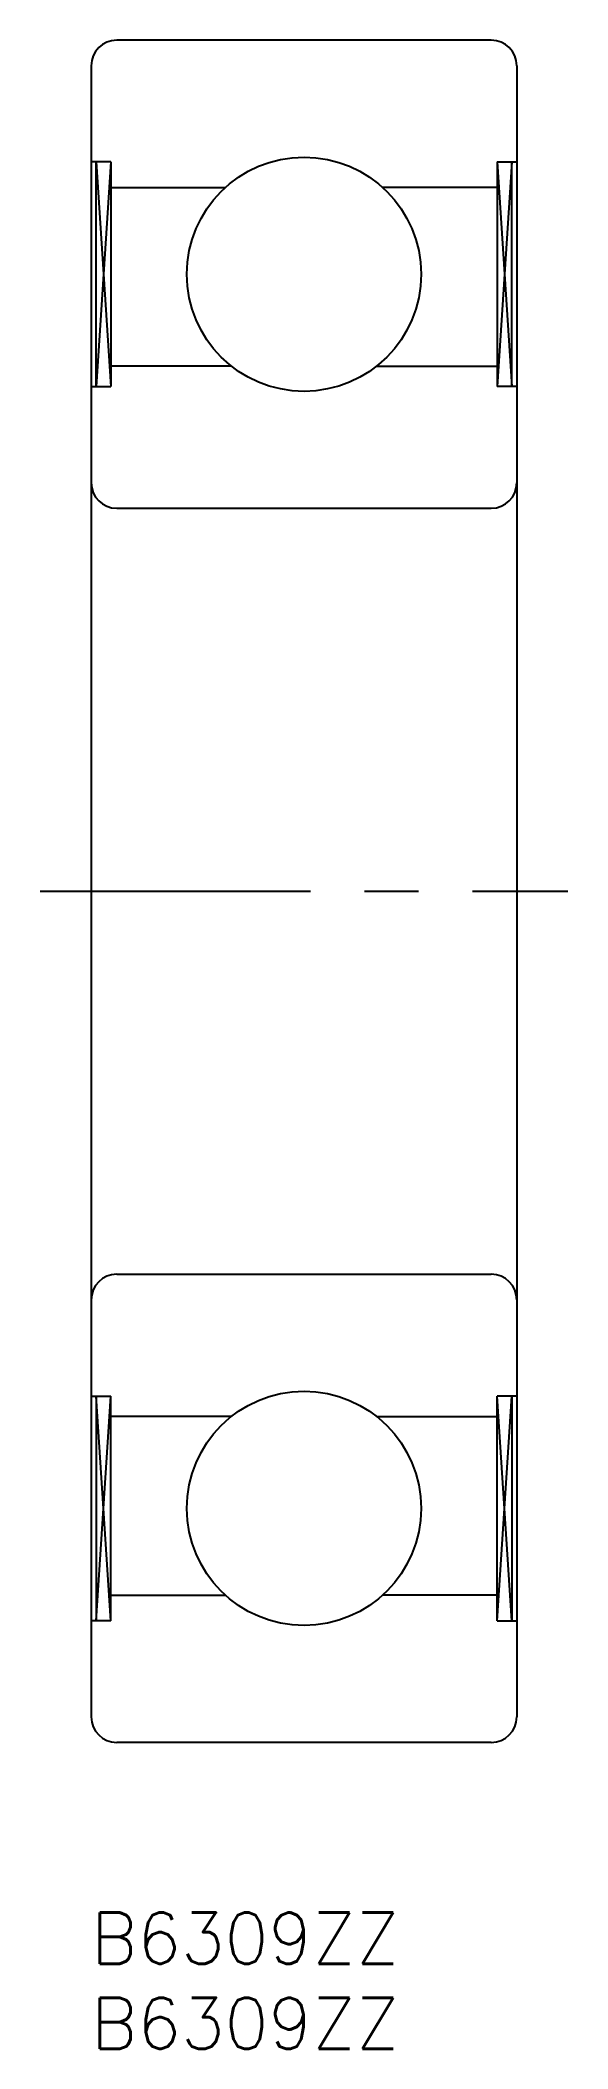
# Model space of a CAD drawing. Extents: x -3 to 28, y -8 to 110.
import ezdxf

# ---------------------------------------------------------------- set-up
doc = ezdxf.new("R2010")
doc.units = 0
doc.header["$LTSCALE"] = 0.5
doc.linetypes.add('CENTER', pattern=[50.8, 31.75, -6.35, 6.35, -6.35])
for name, color, linetype in [('MSM_CENTER', 1, 'CENTER'), ('MSM_CONTINUOUS', 7, 'CONTINUOUS'), ('MSM_NARROW', 5, 'CONTINUOUS'), ('MSM_PART_NUMBER', 7, 'CONTINUOUS')]:
    doc.layers.add(name, color=color, linetype=linetype)
doc.styles.get("Standard").update_dxf_attribs({"font": 'txt.shx', "height": 3, "bigfont": 'bigfont.shx'})

# ---------------------------------------------------------------- blocks, each defined once
blk = doc.blocks.new('*U2')
at = {"layer": 'MSM_PART_NUMBER'}
blk.add_text('B6309ZZ', height=3, dxfattribs=at).set_placement((0, -3))
blk = doc.blocks.new('*U3')
at = {"layer": 'MSM_PART_NUMBER'}
blk.add_text('B6309ZZ', height=3, dxfattribs=at).set_placement((0, -8))

msp = doc.modelspace()

# ---------------------------------------------------------------- linework, layer by layer
at = {"layer": 'MSM_CENTER'}
msp.add_line((-3, 60), (28, 60), dxfattribs=at)
at = {"layer": 'MSM_CONTINUOUS'}
for p, q in [((23.5, 110), (1.5, 110)), ((0, 108.5), (0, 11.5)), ((25, 108.5), (25, 11.5)), ((1.15, 102.85), (0, 102.85)), ((0.29, 89.65), (0.29, 102.85)), ((1.15, 102.85), (1.15, 89.65)), ((23.85, 102.85), (23.85, 89.65)), ((23.85, 102.85), (25, 102.85)), ((24.71, 89.65), (24.71, 102.85)), ((1.15, 101.35), (7.89, 101.35)), ((23.85, 101.35), (17.11, 101.35)), ((8.24, 90.85), (1.15, 90.85)), ((16.76, 90.85), (23.85, 90.85)), ((0, 89.65), (1.15, 89.65)), ((25, 89.65), (23.85, 89.65)), ((1.5, 82.5), (23.5, 82.5)), ((1.5, 37.5), (23.5, 37.5)), ((0, 30.35), (1.15, 30.35)), ((0.29, 30.35), (0.29, 17.15)), ((1.15, 17.15), (1.15, 30.35)), ((23.85, 17.15), (23.85, 30.35)), ((25, 30.35), (23.85, 30.35)), ((24.71, 30.35), (24.71, 17.15)), ((8.24, 29.15), (1.15, 29.15)), ((16.76, 29.15), (23.85, 29.15)), ((1.15, 18.65), (7.89, 18.65)), ((23.85, 18.65), (17.11, 18.65)), ((1.15, 17.15), (0, 17.15)), ((23.85, 17.15), (25, 17.15)), ((23.5, 10), (1.5, 10))]:
    msp.add_line(p, q, dxfattribs=at)
for centre in [(12.5, 96.25), (12.5, 23.75)]:
    msp.add_circle(centre, 6.88, dxfattribs=at)
for centre, start, end in [((1.5, 108.5), 90, 180), ((23.5, 108.5), 0, 90), ((1.5, 84), 180, 270), ((23.5, 84), 270, 0), ((1.5, 36), 90, 180), ((23.5, 36), 0, 90), ((1.5, 11.5), 180, 270), ((23.5, 11.5), 270, 0)]:
    msp.add_arc(centre, 1.5, start, end, dxfattribs=at)
at = {"layer": 'MSM_NARROW'}
for p, q in [((0.29, 102.85), (1.15, 89.65)), ((1.15, 102.85), (0.29, 89.65)), ((24.71, 102.85), (23.85, 89.65)), ((23.85, 102.85), (24.71, 89.65)), ((0.29, 17.15), (1.15, 30.35)), ((1.15, 17.15), (0.29, 30.35)), ((24.71, 17.15), (23.85, 30.35)), ((23.85, 17.15), (24.71, 30.35))]:
    msp.add_line(p, q, dxfattribs=at)

# ---------------------------------------------------------------- block references
at = {"layer": 'MSM_CONTINUOUS'}
for name in ['*U2', '*U3']:
    msp.add_blockref(name, (0, 0), dxfattribs=at)

doc.saveas('drawing.dxf')
